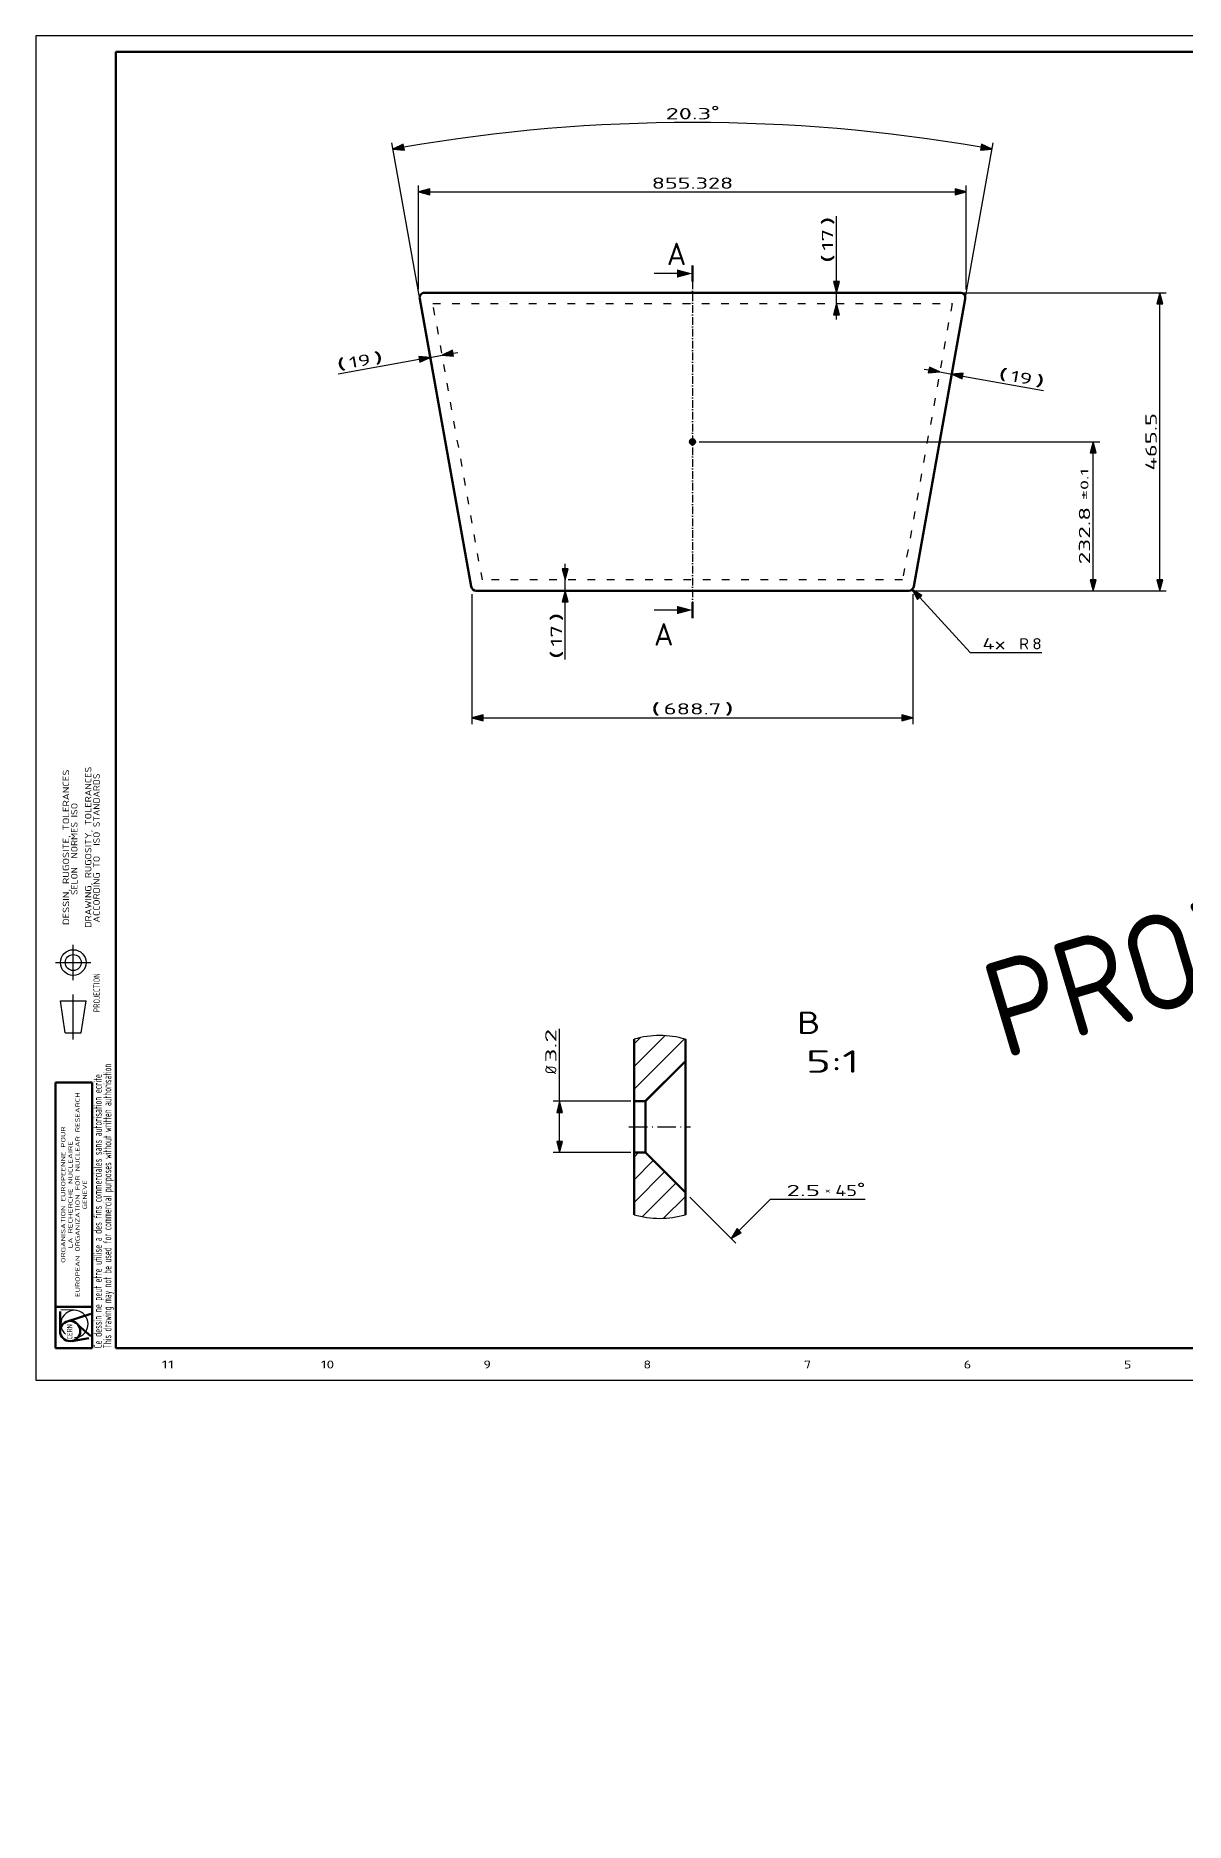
# Model space of a CAD drawing. Extents: x 0 to 594, y -138 to 420.
# Drawn here: x 0 to 359, y -138 to 420 of the extents above; entities that cross this region are included whole.
import ezdxf
from ezdxf.enums import TextEntityAlignment as Align

# ---------------------------------------------------------------- set-up
doc = ezdxf.new("R2010")
doc.units = 0
doc.linetypes.add('DASHDOT', pattern=[18.5, 12, -3, 0.5, -3])
doc.linetypes.add('DASHSPACE', pattern=[30, 12, -18])
doc.layers.get('0').update_dxf_attribs({"lineweight": 13})
doc.styles.get("Standard").update_dxf_attribs({"font": 'isocp.shx'})
doc.dimstyles.get("Standard").update_dxf_attribs({"dimtxt": 2.5, "dimasz": 2.5, "dimexe": 1.25, "dimexo": 0.625, "dimtad": 1, "dimtxsty": 'STANDARD', "dimcen": 2.5, "dimadec": 0, "dimazin": 0, "dimtfac": 1, "dimtmove": 0, "dimatfit": 0, "dimfxl": 1, "dimarcsym": 0})

# ---------------------------------------------------------------- blocks, each defined once
blk = doc.blocks.new('*D74')
at = {"color": 7, "lineweight": 25, "transparency": 16777216}
for p, q in [((250.053574, 343.191547), (250.053574, 363.687445)), ((250.053574, 336.314203), (250.053574, 339.714203)), ((250.053574, 331.314203), (250.053574, 332.836859))]:
    blk.add_line(p, q, dxfattribs=at)
for points in [[(249.121826, 343.191547), (250.053574, 339.714203), (250.985321, 343.191547)], [(250.985321, 332.836859), (250.053574, 336.314203), (249.121826, 332.836859)]]:
    blk.add_lwpolyline(points, close=True, dxfattribs=at)
for points in [[(249.121826, 343.191547), (250.053574, 339.714203), (249.121826, 343.191547), (250.985321, 343.191547)], [(250.985321, 332.836859), (250.053574, 336.314203), (250.985321, 332.836859), (249.121826, 332.836859)]]:
    blk.add_solid(points, dxfattribs=at)
for s, width, p, p2 in [(')', 3.475227, (249.053574, 360.651459), (249.053574, 363.687494)), ('17', 1.84274, (249.053574, 352.879388), (249.053574, 359.651459)), ('(', 3.469754, (249.053574, 348.843353), (249.053574, 351.879388))]:
    blk.add_text(s, height=3.5, rotation=90, dxfattribs=dict(at, width=width)).set_placement(p, p2, align=Align.FIT)
blk = doc.blocks.new('*D75')
at = {"color": 7, "lineweight": 25, "transparency": 16777216}
for p, q in [((277.431506, 315.862592), (278.930347, 315.594281)), ((282.353265, 314.981439), (286.093793, 314.31181)), ((289.516699, 313.699017), (314.719519, 309.187006))]:
    blk.add_line(p, q, dxfattribs=at)
for points in [[(278.76615, 314.677094), (282.353259, 314.981439), (279.094543, 316.51142)], [(289.680896, 314.616156), (286.093787, 314.311761), (289.352502, 312.78183)]]:
    blk.add_lwpolyline(points, close=True, dxfattribs=at)
for points in [[(278.76615, 314.677094), (282.353259, 314.981439), (278.76615, 314.677094), (279.094543, 316.51142)], [(289.680896, 314.616156), (286.093787, 314.311761), (289.680896, 314.616156), (289.352502, 312.78183)]]:
    blk.add_solid(points, dxfattribs=at)
for s, rotation, width, p, p2 in [('(', 349.84939406, 3.469752, (300.283972, 312.78725), (303.272485, 312.252191)), ('19', 349.84960524, 1.725111, (304.256824, 312.076019), (310.922888, 310.882562)), (')', 349.84937273, 3.475211, (311.907239, 310.70639), (314.89574, 310.171332))]:
    blk.add_text(s, height=3.5, rotation=rotation, dxfattribs=dict(at, width=width)).set_placement(p, p2, align=Align.FIT)
blk = doc.blocks.new('*D76')
at = {"color": 7, "lineweight": 25, "transparency": 16777216}
for p, q in [((165.349289, 253.491547), (165.349289, 255.014203)), ((165.349289, 246.614203), (165.349289, 250.014203)), ((165.349289, 225.123798), (165.349289, 243.136859))]:
    blk.add_line(p, q, dxfattribs=at)
for points in [[(164.417542, 253.491547), (165.349289, 250.014203), (166.281036, 253.491547)], [(166.281036, 243.136859), (165.349289, 246.614203), (164.417542, 243.136859)]]:
    blk.add_lwpolyline(points, close=True, dxfattribs=at)
for points in [[(164.417542, 253.491547), (165.349289, 250.014203), (164.417542, 253.491547), (166.281036, 253.491547)], [(166.281036, 243.136859), (165.349289, 246.614203), (166.281036, 243.136859), (164.417542, 243.136859)]]:
    blk.add_solid(points, dxfattribs=at)
for s, width, p, p2 in [(')', 3.475227, (164.349289, 236.931854), (164.349289, 239.967889)), ('17', 1.84274, (164.349289, 229.159808), (164.349289, 235.931879)), ('(', 3.469754, (164.349289, 225.123798), (164.349289, 228.159833))]:
    blk.add_text(s, height=3.5, rotation=90, dxfattribs=dict(at, width=width)).set_placement(p, p2, align=Align.FIT)
blk = doc.blocks.new('*D77')
at = {"color": 7, "lineweight": 25, "transparency": 16777216}
for p, q in [((94.408423, 314.390228), (119.764282, 318.929633)), ((123.187195, 319.542426), (126.927716, 320.212054)), ((130.350635, 320.824896), (131.849469, 321.093207))]:
    blk.add_line(p, q, dxfattribs=at)
for points in [[(119.928479, 318.012445), (123.187195, 319.542426), (119.600085, 319.846771)], [(130.186438, 321.742035), (126.927722, 320.212054), (130.514832, 319.907709)]]:
    blk.add_lwpolyline(points, close=True, dxfattribs=at)
for points in [[(119.928479, 318.012445), (123.187195, 319.542426), (119.928479, 318.012445), (119.600085, 319.846771)], [(130.186438, 321.742035), (126.927722, 320.212054), (130.186438, 321.742035), (130.514832, 319.907709)]]:
    blk.add_solid(points, dxfattribs=at)
for s, rotation, width, p, p2 in [('(', 10.15064585, 3.469739, (94.232202, 315.374554), (97.220703, 315.909613)), ('19', 10.15039476, 1.725111, (98.205054, 316.085785), (104.871118, 317.279242)), (')', 10.15058736, 3.475225, (105.855463, 317.455414), (108.843976, 317.990472))]:
    blk.add_text(s, height=3.5, rotation=rotation, dxfattribs=dict(at, width=width)).set_placement(p, p2, align=Align.FIT)
blk = doc.blocks.new('*D78')
at = {"color": 7, "lineweight": 25, "transparency": 16777216}
for p, q in [((119.575885, 340.714203), (119.575885, 373.212445)), ((123.053217, 371.212445), (287.164191, 371.212445)), ((290.641522, 340.714203), (290.641522, 373.212445))]:
    blk.add_line(p, q, dxfattribs=at)
for points in [[(123.053217, 372.144183), (119.575885, 371.212445), (123.053217, 370.280707)], [(287.164191, 370.280707), (290.641522, 371.212445), (287.164191, 372.144183)]]:
    blk.add_lwpolyline(points, close=True, dxfattribs=at)
for points in [[(123.053217, 372.144183), (119.575885, 371.212445), (123.053217, 372.144183), (123.053217, 370.280707)], [(287.164191, 370.280707), (290.641522, 371.212445), (287.164191, 370.280707), (287.164191, 372.144183)]]:
    blk.add_solid(points, dxfattribs=at)
at = {"color": 7, "lineweight": 25, "transparency": 16777216, "width": 1.671735}
blk.add_text('855.328', height=3.5, dxfattribs=at).set_placement((192.382623, 372.212445), (217.834784, 372.212445), align=Align.FIT)
blk = doc.blocks.new('*D79')
at = {"color": 7, "lineweight": 25, "transparency": 16777216}
for p, q in [((119.736584, 338.816595), (111.188556, 386.563568)), ((290.480823, 338.816595), (299.028851, 386.563568))]:
    blk.add_line(p, q, dxfattribs=at)
for points in [[(114.799719, 386.124847), (111.54101, 384.594867), (115.128119, 384.290472)], [(295.089288, 384.290472), (298.676398, 384.594867), (295.417688, 386.124847)]]:
    blk.add_lwpolyline(points, close=True, dxfattribs=at)
blk.add_arc((205.108704, -138.049042), 530.953467, 80.225244, 99.774755, dxfattribs=at)
for points in [[(114.799719, 386.124847), (111.54101, 384.594867), (114.799719, 386.124847), (115.128119, 384.290472)], [(295.089288, 384.290472), (298.676398, 384.594867), (295.089288, 384.290472), (295.417688, 386.124847)]]:
    blk.add_solid(points, dxfattribs=at)
for s, width, p, p2 in [('20.3', 1.776077, (196.703324, 393.904388), (210.947416, 393.904388)), ('%%d', 1.62963, (210.947416, 394.604388), (213.514083, 394.604388))]:
    blk.add_text(s, height=3.5, dxfattribs=dict(at, width=width)).set_placement(p, p2, align=Align.FIT)
blk = doc.blocks.new('*D80')
at = {"color": 7, "lineweight": 25, "transparency": 16777216}
for p, q in [((276.074353, 244.479169), (291.864838, 227.330829)), ((291.864838, 227.330829), (314.229297, 227.330829))]:
    blk.add_line(p, q, dxfattribs=at)
blk.add_lwpolyline([(276.759772, 245.110297), (273.718866, 247.037201), (275.388928, 243.848016)], close=True, dxfattribs=at)
blk.add_solid([(276.759772, 245.110297), (273.718866, 247.037201), (276.759772, 245.110297), (275.388928, 243.848016)], dxfattribs=at)
for s, width, p, p2 in [('4x ', 1.580161, (295.649182, 228.330829), (306.157251, 228.330829)), ('R', 1.334513, (307.157257, 228.330829), (310.193274, 228.330829)), ('8', 1.577161, (311.193274, 228.330829), (314.229309, 228.330829))]:
    blk.add_text(s, height=3.5, dxfattribs=dict(at, width=width)).set_placement(p, p2, align=Align.FIT)
blk = doc.blocks.new('*D81')
at = {"color": 7, "lineweight": 25, "transparency": 16777216}
for p, q in [((207.174704, 293.164203), (332.285315, 293.164203)), ((330.285315, 250.091547), (330.285315, 289.686859)), ((273.635059, 246.614203), (332.285315, 246.614203))]:
    blk.add_line(p, q, dxfattribs=at)
for points in [[(331.217065, 289.686859), (330.285315, 293.164203), (329.353564, 289.686859)], [(329.353564, 250.091547), (330.285315, 246.614203), (331.217065, 250.091547)]]:
    blk.add_lwpolyline(points, close=True, dxfattribs=at)
for points in [[(331.217065, 289.686859), (330.285315, 293.164203), (331.217065, 289.686859), (329.353564, 289.686859)], [(329.353564, 250.091547), (330.285315, 246.614203), (329.353564, 250.091547), (331.217065, 250.091547)]]:
    blk.add_solid(points, dxfattribs=at)
for s, height, width, p, p2 in [('%%p0.1', 2.45, 1.985236, (328.760315, 274.943842), (328.760315, 284.914691)), ('232.8', 3.5, 1.741417, (329.285315, 254.863715), (329.285315, 272.843842))]:
    blk.add_text(s, height=height, rotation=90, dxfattribs=dict(at, width=width)).set_placement(p, p2, align=Align.FIT)
blk = doc.blocks.new('*D82')
at = {"color": 7, "lineweight": 25, "transparency": 16777216}
for p, q in [((289.729639, 339.714203), (353.077759, 339.714203)), ((351.077759, 250.091547), (351.077759, 336.236859)), ((273.635059, 246.614203), (353.077759, 246.614203))]:
    blk.add_line(p, q, dxfattribs=at)
for points in [[(352.009509, 336.236859), (351.077759, 339.714203), (350.146008, 336.236859)], [(350.146008, 250.091547), (351.077759, 246.614203), (352.009509, 250.091547)]]:
    blk.add_lwpolyline(points, close=True, dxfattribs=at)
for points in [[(352.009509, 336.236859), (351.077759, 339.714203), (352.009509, 336.236859), (350.146008, 336.236859)], [(350.146008, 250.091547), (351.077759, 246.614203), (350.146008, 250.091547), (352.009509, 250.091547)]]:
    blk.add_solid(points, dxfattribs=at)
at = {"color": 7, "lineweight": 25, "transparency": 16777216, "width": 1.661751}
blk.add_text('465.5', height=3.5, rotation=90, dxfattribs=at).set_placement((350.077759, 284.174139), (350.077759, 302.154242), align=Align.FIT)
blk = doc.blocks.new('*D83')
at = {"color": 7, "lineweight": 25, "transparency": 16777216}
for p, q in [((136.243359, 245.614203), (136.243359, 204.982831)), ((273.974048, 245.614203), (273.974048, 204.982831)), ((139.720691, 206.982831), (270.496716, 206.982831))]:
    blk.add_line(p, q, dxfattribs=at)
for points in [[(139.720691, 207.914569), (136.243359, 206.982831), (139.720691, 206.051093)], [(270.496716, 206.051093), (273.974048, 206.982831), (270.496716, 207.914569)]]:
    blk.add_lwpolyline(points, close=True, dxfattribs=at)
for points in [[(139.720691, 207.914569), (136.243359, 206.982831), (139.720691, 207.914569), (139.720691, 206.051093)], [(270.496716, 206.051093), (273.974048, 206.982831), (270.496716, 206.051093), (270.496716, 207.914569)]]:
    blk.add_solid(points, dxfattribs=at)
for s, width, p, p2 in [('(', 3.469741, (192.082623, 207.982831), (195.118646, 207.982831)), ('688.7', 1.741415, (196.118646, 207.982831), (214.098761, 207.982831)), (')', 3.475213, (215.098761, 207.982831), (218.134784, 207.982831))]:
    blk.add_text(s, height=3.5, dxfattribs=dict(at, width=width)).set_placement(p, p2, align=Align.FIT)
blk = doc.blocks.new('*D94')
at = {"color": 7, "lineweight": 25, "transparency": 16777216}
for p, q in [((163.627718, 87.145439), (163.627718, 109.763847)), ((185.888977, 87.145439), (161.627718, 87.145439)), ((163.627718, 74.622246), (163.627718, 83.667656)), ((185.888977, 71.145073), (161.627718, 71.145073))]:
    blk.add_line(p, q, dxfattribs=at)
for points in [[(164.559465, 83.667656), (163.627718, 87.145439), (162.695969, 83.667656)], [(162.695969, 74.622246), (163.627718, 71.145073), (164.559465, 74.622246)]]:
    blk.add_lwpolyline(points, close=True, dxfattribs=at)
for points in [[(164.559465, 83.667656), (163.627718, 87.145439), (164.559465, 83.667656), (162.695969, 83.667656)], [(162.695969, 74.622246), (163.627718, 71.145073), (162.695969, 74.622246), (164.559465, 74.622246)]]:
    blk.add_solid(points, dxfattribs=at)
for s, width, p, p2 in [('3.2', 1.864672, (162.627717, 99.256035), (162.627717, 109.763847)), ('%%c', 0.977493, (162.627717, 95.690361), (162.627717, 98.256279))]:
    blk.add_text(s, height=3.5, rotation=90, dxfattribs=dict(at, width=width)).set_placement(p, p2, align=Align.FIT)
blk = doc.blocks.new('BLOCK1157')
at = {"color": 7, "lineweight": 25, "width": 1.749887}
blk.add_text(' 5', height=2.5, dxfattribs=at).set_placement((337.831421, 3.690562), (342.16861, 3.690562), align=Align.FIT)
blk = doc.blocks.new('BLOCK1158')
at = {"color": 7, "lineweight": 25, "width": 1.735559}
blk.add_text(' 6', height=2.5, dxfattribs=at).set_placement((287.831421, 3.690562), (292.16861, 3.690562), align=Align.FIT)
blk = doc.blocks.new('BLOCK1159')
at = {"color": 7, "lineweight": 25, "width": 1.826178}
blk.add_text(' 7', height=2.5, dxfattribs=at).set_placement((237.831406, 3.690562), (242.168579, 3.690562), align=Align.FIT)
blk = doc.blocks.new('BLOCK1160')
at = {"color": 7, "lineweight": 25, "width": 1.826178}
blk.add_text(' 8', height=2.5, dxfattribs=at).set_placement((187.831406, 3.690562), (192.168579, 3.690562), align=Align.FIT)
blk = doc.blocks.new('BLOCK1161')
at = {"color": 7, "lineweight": 25, "width": 1.698199}
blk.add_text(' 9', height=2.5, dxfattribs=at).set_placement((137.831406, 3.690562), (142.168579, 3.690562), align=Align.FIT)
blk = doc.blocks.new('BLOCK1162')
at = {"color": 7, "lineweight": 25, "width": 1.793721}
blk.add_text(' 10', height=2.5, dxfattribs=at).set_placement((86.747116, 3.690562), (93.252884, 3.690562), align=Align.FIT)
blk = doc.blocks.new('BLOCK1163')
at = {"color": 7, "lineweight": 25, "width": 2.081844}
blk.add_text(' 11', height=2.5, dxfattribs=at).set_placement((36.747116, 3.690562), (43.25288, 3.690562), align=Align.FIT)
blk = doc.blocks.new('BLOCK1200')
at = {"color": 7, "lineweight": 25, "width": 1.248109}
blk.add_text('NORMES ISO', height=2, rotation=90, dxfattribs=at).set_placement((13.04495, 163.000015), (13.04495, 180.348724), align=Align.FIT)
blk = doc.blocks.new('BLOCK1201')
at = {"color": 7, "lineweight": 25, "width": 1.175925}
blk.add_text('ISO STANDARDS', height=2, rotation=90.00000508, dxfattribs=at).set_placement((19.982868, 167.000015), (19.982866, 189.553329), align=Align.FIT)
blk = doc.blocks.new('BLOCK1202')
at = {"color": 7, "lineweight": 25, "width": 0.873675}
blk.add_text('PROJECTION', height=2, rotation=90, dxfattribs=at).set_placement((20.028679, 114.982063), (20.028679, 127.126152), align=Align.FIT)
blk = doc.blocks.new('BLOCK1203')
at = {"color": 7, "lineweight": 25, "width": 1.272325}
blk.add_text('DESSIN, RUGOSITE, TOLERANCES', height=2, rotation=90.00000236, dxfattribs=at).set_placement((10.438618, 142.211807), (10.438616, 190.788177), align=Align.FIT)
blk = doc.blocks.new('BLOCK1204')
at = {"color": 7, "lineweight": 25, "width": 1.188267}
blk.add_text('SELON', height=2, rotation=90, dxfattribs=at).set_placement((13.04495, 151.600021), (13.04495, 160.274368), align=Align.FIT)
blk = doc.blocks.new('BLOCK1205')
at = {"color": 7, "lineweight": 25, "width": 1.221763}
blk.add_text('DRAWING, RUGOSITY, TOLERANCES', height=2, rotation=90.00000228, dxfattribs=at).set_placement((17.377953, 141.344376), (17.377951, 191.655624), align=Align.FIT)
blk = doc.blocks.new('BLOCK1206')
at = {"color": 7, "lineweight": 25, "width": 1.23186}
blk.add_text('ACCORDING TO', height=2, rotation=90, dxfattribs=at).set_placement((19.982868, 143.000015), (19.982868, 163.818451), align=Align.FIT)
blk = doc.blocks.new('BLOCK1207')
at = {"color": 7, "lineweight": 25, "width": 1.520448}
blk.add_text('GENEVE', height=1.35, rotation=90, dxfattribs=at).set_placement((15.990597, 53.432953), (15.990597, 62.567043), align=Align.FIT)
blk = doc.blocks.new('BLOCK1208')
at = {"color": 7, "lineweight": 25, "width": 0.973962}
blk.add_text('CERN', height=1.7, rotation=90, dxfattribs=at).set_placement((11.435402, 12.8), (11.435402, 17.518848), align=Align.FIT)
blk = doc.blocks.new('BLOCK1209')
at = {"color": 7, "lineweight": 25, "width": 0.732561}
blk.add_text('Ce dessin ne peut etre utilise a des fins commerciales sans autorisation ecrite', height=2.5, rotation=90.00000268, dxfattribs=at).set_placement((20.613356, 10), (20.613352, 95.659264), align=Align.FIT)
blk = doc.blocks.new('BLOCK1210')
at = {"color": 7, "lineweight": 25, "width": 0.70288}
blk.add_text('This drawing may not be used for commercial purposes without written authorisation', height=2.5, rotation=90.00000258, dxfattribs=at).set_placement((23.613356, 10), (23.613352, 98.912155), align=Align.FIT)
blk = doc.blocks.new('BLOCK1211')
at = {"color": 7, "lineweight": 25, "width": 1.559242}
blk.add_text('ORGANISATION EUROPEENNE POUR', height=1.35, rotation=90.00000269, dxfattribs=at).set_placement((9.240597, 36.687115), (9.240595, 79.312881), align=Align.FIT)
blk = doc.blocks.new('BLOCK1212')
at = {"color": 7, "lineweight": 25, "width": 1.616198}
blk.add_text('LA RECHERCHE NUCLEAIRE', height=1.35, rotation=90.00000342, dxfattribs=at).set_placement((11.490597, 41.254166), (11.490595, 74.745834), align=Align.FIT)
blk = doc.blocks.new('BLOCK1213')
at = {"color": 7, "lineweight": 25, "width": 1.555402}
blk.add_text('EUROPEAN ORGANIZATION FOR NUCLEAR RESEARCH', height=1.35, rotation=90.00000269, dxfattribs=at).set_placement((13.740598, 26.030663), (13.740595, 89.969337), align=Align.FIT)
blk = doc.blocks.new('BLOCK1218')
at = {"color": 7, "lineweight": 50}
for p, q in [((0, 2323.5), (0, 2298.5)), ((0, 1773), (0, 1798))]:
    blk.add_line(p, q, dxfattribs=at)
at = {"color": 7, "lineweight": 25}
for p, q in [((-24.148146, 2311), (-60, 2311)), ((-24.148146, 1785.5), (-60, 1785.5))]:
    blk.add_line(p, q, dxfattribs=at)
at = {"color": 7, "linetype": 'DASHDOT', "lineweight": 25}
blk.add_line((0, 2298.5), (0, 1798), dxfattribs=at)
at = {"color": 7, "lineweight": 25}
for points in [[(-24.148146, 2304.529541), (0, 2311), (-24.148146, 2317.470459)], [(-24.148146, 1779.029541), (0, 1785.5), (-24.148146, 1791.970459)]]:
    blk.add_solid(points, dxfattribs=at)
at = {"color": 7, "lineweight": 25, "width": 1.15658}
for p, p2 in [((-39.999599, 2324.125244), (-9.639364, 2324.125244)), ((-60, 1730), (-29.639765, 1730))]:
    blk.add_text('A', height=35.000003, dxfattribs=at).set_placement(p, p2, align=Align.FIT)
blk = doc.blocks.new('BLOCK1219')
at = {"color": 7, "linetype": 'DASHDOT', "lineweight": 25, "ltscale": 0.2665}
blk.add_line((5.33, 2048.25), (-5.33, 2048.25), dxfattribs=at)
at = {"color": 7, "linetype": 'DASHDOT', "lineweight": 25, "ltscale": 0.266501}
blk.add_line((0, 2053.580078), (0, 2042.920044), dxfattribs=at)
blk = doc.blocks.new('BLOCK1220')
at = {"color": 7, "lineweight": 50}
for p, q in [((-345.50656, 1822.090194), (-425.979477, 2271.590194)), ((-418.104679, 2281), (418.104679, 2281)), ((425.979477, 2271.590194), (345.50656, 1822.090194)), ((337.631762, 1815.5), (-337.631762, 1815.5))]:
    blk.add_line(p, q, dxfattribs=at)
at = {"color": 7, "linetype": 'DASHSPACE', "lineweight": 25}
for p, q in [((-328.068121, 1832.5), (-405.318541, 2264)), ((-405.318541, 2264), (405.318541, 2264)), ((405.318541, 2264), (328.068121, 1832.5)), ((328.068121, 1832.5), (-328.068121, 1832.5))]:
    blk.add_line(p, q, dxfattribs=at)
at = {"color": 7, "lineweight": 50}
for radius in [4.1, 1.6]:
    blk.add_circle((0, 2048.25), radius, dxfattribs=at)
for centre, start, end in [((-418.104679, 2273), 90, 190.15), ((418.104679, 2273), 349.85, 450), ((-337.631762, 1823.5), 190.15, 270), ((337.631762, 1823.5), 270, 349.85)]:
    blk.add_arc(centre, 8, start, end, dxfattribs=at)
blk = doc.blocks.new('BLOCK1226')
at = {"color": 7, "lineweight": 25}
for s, width, p, p2 in [('  B', 1.794694, (8, 2054.057373), (11.643229, 2054.057373)), ('  5:1', 2.017291, (8, 2051.636719), (14.072046, 2051.636719))]:
    blk.add_text(s, height=1.4, dxfattribs=dict(at, width=width)).set_placement(p, p2, align=Align.FIT)
blk = doc.blocks.new('BLOCK1227')
at = {"color": 7, "lineweight": 25}
for p, q in [((3.482843, 2043.867188), (6.351139, 2040.998901)), ((6.560058, 2041.77356), (8.514929, 2043.728394)), ((8.514929, 2043.728394), (14.434285, 2043.728394))]:
    blk.add_line(p, q, dxfattribs=at)
blk.add_lwpolyline([(6.428296, 2041.905273), (6.068295, 2041.281738), (6.691834, 2041.641724)], close=True, dxfattribs=at)
blk.add_solid([(6.428296, 2041.905273), (6.068295, 2041.281738), (6.428296, 2041.905273), (6.691834, 2041.641724)], dxfattribs=at)
for s, height, width, p, p2 in [('%%d', 0.7, 1.629632, (13.920952, 2044.068359), (14.434286, 2044.068359)), ('2.5', 0.7, 1.886556, (9.514929, 2043.928345), (11.616543, 2043.928345)), ('×', 0.35, 0.952381, (11.916543, 2044.103271), (12.266543, 2044.103271)), ('45', 0.7, 1.39057, (12.566544, 2043.928345), (13.920952, 2043.928345))]:
    blk.add_text(s, height=height, dxfattribs=dict(at, width=width)).set_placement(p, p2, align=Align.FIT)
blk = doc.blocks.new('BLOCK1228')
at = {"color": 7, "lineweight": 50}
for p, q in [((0, 2053.732154), (0, 2049.85)), ((3.2, 2053.732008), (3.2, 2052.35)), ((0.7, 2049.85), (3.2, 2052.35)), ((3.2, 2046.284355), (3.2, 2052.35)), ((0, 2047.482919), (0, 2049.85)), ((0.7, 2049.85), (0, 2049.85)), ((0.7, 2049.85), (0.7, 2047.482919)), ((0, 2046.65), (0, 2047.482919)), ((0.7, 2047.482919), (0.7, 2046.65)), ((0, 2046.65), (0, 2042.767846)), ((0.7, 2046.65), (0, 2046.65)), ((0.7, 2046.65), (3.2, 2044.15)), ((3.2, 2044.15), (3.2, 2046.284355)), ((3.2, 2044.15), (3.2, 2042.767992))]:
    blk.add_line(p, q, dxfattribs=at)
at = {"color": 7, "linetype": 'DASHDOT', "lineweight": 25}
for start, end in [(73.726975, 106.2678), (253.7322, 286.273025)]:
    blk.add_arc((1.59975, 2048.25), 5.710797, start, end, dxfattribs=at)
blk = doc.blocks.new('BLOCK1229')
at = {"color": 7, "lineweight": 25}
for p, q in [((0, 2052.023926), (1.92535, 2053.949219)), ((0, 2053.437988), (0.393313, 2053.831299)), ((0, 2050.609619), (3.13806, 2053.747803)), ((0.654548, 2049.850098), (3.2, 2052.395508))]:
    blk.add_line(p, q, dxfattribs=at)
blk = doc.blocks.new('BLOCK1230')
at = {"color": 7, "lineweight": 25}
for p, q in [((0, 2046.367065), (0.282975, 2046.650024)), ((0, 2044.952759), (1.198594, 2046.151367)), ((0, 2043.538574), (1.905701, 2045.444336)), ((0.520851, 2042.645264), (2.612808, 2044.737183)), ((1.837476, 2042.547607), (3.2, 2043.910156))]:
    blk.add_line(p, q, dxfattribs=at)

msp = doc.modelspace()

# ---------------------------------------------------------------- linework, layer by layer
at = {"color": 7, "lineweight": 25}
for p, q in [((594, 420), (0, 420)), ((0, 420), (0, 0)), ((11.7084, 125.000511), (11.7084, 136.000511)), ((6.2084, 130.500511), (17.2084, 130.500511)), ((9.2084, 108.500559), (7.7084, 118.500559)), ((7.7084, 118.500559), (15.7084, 118.500559)), ((11.7084, 106.501), (11.7084, 120.501)), ((14.2084, 108.500559), (15.7084, 118.500559)), ((9.2084, 108.500559), (14.2084, 108.500559)), ((12.077865, 21.873238), (7.872521, 22.001836)), ((0, 0), (594, 0))]:
    msp.add_line(p, q, dxfattribs=at)
at = {"color": 7, "lineweight": 70}
for p, q in [((584, 415), (25, 415)), ((25, 415), (25, 10)), ((6.1635, 93), (17.6635, 93)), ((6.1635, 10), (6.1635, 93)), ((17.6635, 10), (17.6635, 93)), ((6.1635, 23), (17.6635, 23)), ((6.1635, 10), (17.6635, 10)), ((25, 10), (584, 10))]:
    msp.add_line(p, q, dxfattribs=at)
at = {"color": 7, "linetype": 'DASHDOT', "lineweight": 25, "ltscale": 0.480075}
msp.add_line((185.286227, 79.144951), (204.489227, 79.144951), dxfattribs=at)
at = {"color": 7, "lineweight": 50}
for p, q in [((7.610012, 21.505402), (7.610012, 15.379418)), ((9.865101, 18.399622), (17.1635, 20.79393)), ((17.1635, 13.748262), (13.368324, 17.145546)), ((16.533405, 13.198829), (11.307004, 12.277273))]:
    msp.add_line(p, q, dxfattribs=at)
at = {"color": 7, "lineweight": 25}
for radius in [4, 2.5]:
    msp.add_circle((11.7084, 130.500511), radius, dxfattribs=at)
at = {"color": 7, "lineweight": 50}
msp.add_circle((10.760012, 15.379418), 3.15, dxfattribs=at)
at = {"color": 7, "lineweight": 25}
msp.add_arc((12.0775, 17.623), 4.25, 269.863122, 589.756076, dxfattribs=at)

# ---------------------------------------------------------------- block references
at = {"lineweight": 0}
for name, p, xscale, yscale, zscale in [('BLOCK1218', (205.108704, -116.485797), 0.2, 0.2, 0.2), ('BLOCK1220', (205.108704, -116.485797), 0.2, 0.2, 0.2), ('BLOCK1219', (205.108704, -116.485797), 0.2, 0.2, 0.2), ('BLOCK1226', (186.888977, -10162.105049), 5, 5, 5), ('BLOCK1228', (186.888977, -10162.105049), 5, 5, 5), ('BLOCK1229', (186.888977, -10162.105049), 5, 5, 5), ('BLOCK1230', (186.888977, -10162.105049), 5, 5, 5), ('BLOCK1227', (186.888977, -10162.105049), 5, 5, 5)]:
    msp.add_blockref(name, p, dxfattribs=dict(at, xscale=xscale, yscale=yscale, zscale=zscale))
for name in ['BLOCK1203', 'BLOCK1205', 'BLOCK1201', 'BLOCK1200', 'BLOCK1206', 'BLOCK1204', 'BLOCK1202', 'BLOCK1209', 'BLOCK1210', 'BLOCK1213', 'BLOCK1211', 'BLOCK1212', 'BLOCK1207', 'BLOCK1208', 'BLOCK1163', 'BLOCK1162', 'BLOCK1161', 'BLOCK1160', 'BLOCK1159', 'BLOCK1158', 'BLOCK1157']:
    msp.add_blockref(name, (0, 0), dxfattribs=at)

# ---------------------------------------------------------------- texts
at = {"insert": (293.693418, 128.976391), "char_height": 30, "attachment_point": 1, "rotation": 16.63057765}
msp.add_mtext_dynamic_manual_height_columns('PROVISIONAL', width=118.97133166, gutter_width=12.5, heights=[0], dxfattribs=at)

# ---------------------------------------------------------------- dimensions: what is measured, and where the dimension line sits
at = {"color": 0, "lineweight": 0}
dim = msp.add_angular_dim_2l(base=(236.44345, 391.978976), line1=((205.108704, -138.049042), (290.304599, 337.832242)), line2=((205.108704, -138.049042), (119.912808, 337.832242)), dimstyle='STANDARD', override={"dimtxsty": 'STANDARD'}, dxfattribs=at)
dim.commit()
dim.dimension.update_dxf_attribs({"geometry": '*D79', "text_midpoint": (205.108704, 392.904408), "dimtype": 162})
for base, p1, p2, angle, picture, middle, dimtype in [((119.575885, 371.212445), (290.641522, 339.714203), (119.575885, 339.714203), 180, '*D78', (205.108704, 371.212445), 161), ((351.077759, 246.614203), (288.729639, 339.714203), (272.635056, 246.614203), 269.998569, '*D82', (351.077759, 293.164203), 160)]:
    dim = msp.add_linear_dim(base=base, p1=p1, p2=p2, angle=angle, dimstyle='STANDARD', override={"dimlfac": 5, "dimtxsty": 'STANDARD'}, dxfattribs=at)
    dim.commit()
    dim.dimension.update_dxf_attribs({"geometry": picture, "text_midpoint": middle, "dimtype": dimtype, "oblique_angle": 89.999523})
for base, p1, p2, angle, text, override, picture, middle, dimtype in [((250.053574, 336.314203), (252.053574, 339.714203), (252.053574, 336.314203), 270, '(<>)', {"dimlfac": 5, "dimtxsty": 'STANDARD'}, '*D74', (250.053574, 356.265424), 161), ((126.927723, 320.212065), (122.834742, 321.511107), (126.575271, 322.180765), 10.14999971, '(<>)', {"dimlfac": 5, "dimtxsty": 'STANDARD'}, '*D77', (101.714312, 315.698168), 161), ((282.353258, 314.98144), (286.446239, 316.280481), (282.70571, 316.95014), 169.84998545, '(<>)', {"dimlfac": 5, "dimtxsty": 'STANDARD'}, '*D75', (307.413635, 310.49494), 161), ((330.285315, 246.614203), (206.174704, 293.164203), (272.635056, 246.614203), 269.998569, '<>{}{%%p0.1}', {"dimlfac": 5, "dimtxsty": 'STANDARD', "dimtp": 0.1, "dimtm": 0.1}, '*D81', (330.285315, 269.889203), 160), ((165.349289, 250.014203), (163.349289, 246.614203), (163.349289, 250.014203), 90, '(<>)', {"dimlfac": 5, "dimtxsty": 'STANDARD'}, '*D76', (165.349289, 232.545844), 161), ((273.97405, 206.982831), (136.243357, 246.614203), (273.97405, 246.614203), 0, '(<>)', {"dimlfac": 5, "dimtxsty": 'STANDARD'}, '*D83', (205.108704, 206.982831), 161), ((163.627717, 87.144951), (186.888977, 71.144951), (186.888977, 87.144951), 90, '%%c<>', {"dimlfac": 0.2, "dimtxsty": 'STANDARD'}, '*D94', (163.627717, 102.72683), 161)]:
    dim = msp.add_linear_dim(base=base, p1=p1, p2=p2, angle=angle, text=text, dimstyle='STANDARD', override=override, dxfattribs=at)
    dim.commit()
    dim.dimension.update_dxf_attribs({"geometry": picture, "text_midpoint": middle, "dimtype": dimtype, "oblique_angle": 89.999523})
dim = msp.add_radius_dim(center=(272.635056, 248.214203), mpoint=(273.718868, 247.037193), text='4x <>', dimstyle='STANDARD', override={"dimlfac": 5, "dimtxsty": 'STANDARD'}, dxfattribs=at)
dim.commit()
dim.dimension.update_dxf_attribs({"geometry": '*D80', "text_midpoint": (296.493651, 222.303982), "dimtype": 164})

doc.saveas('drawing.dxf')
